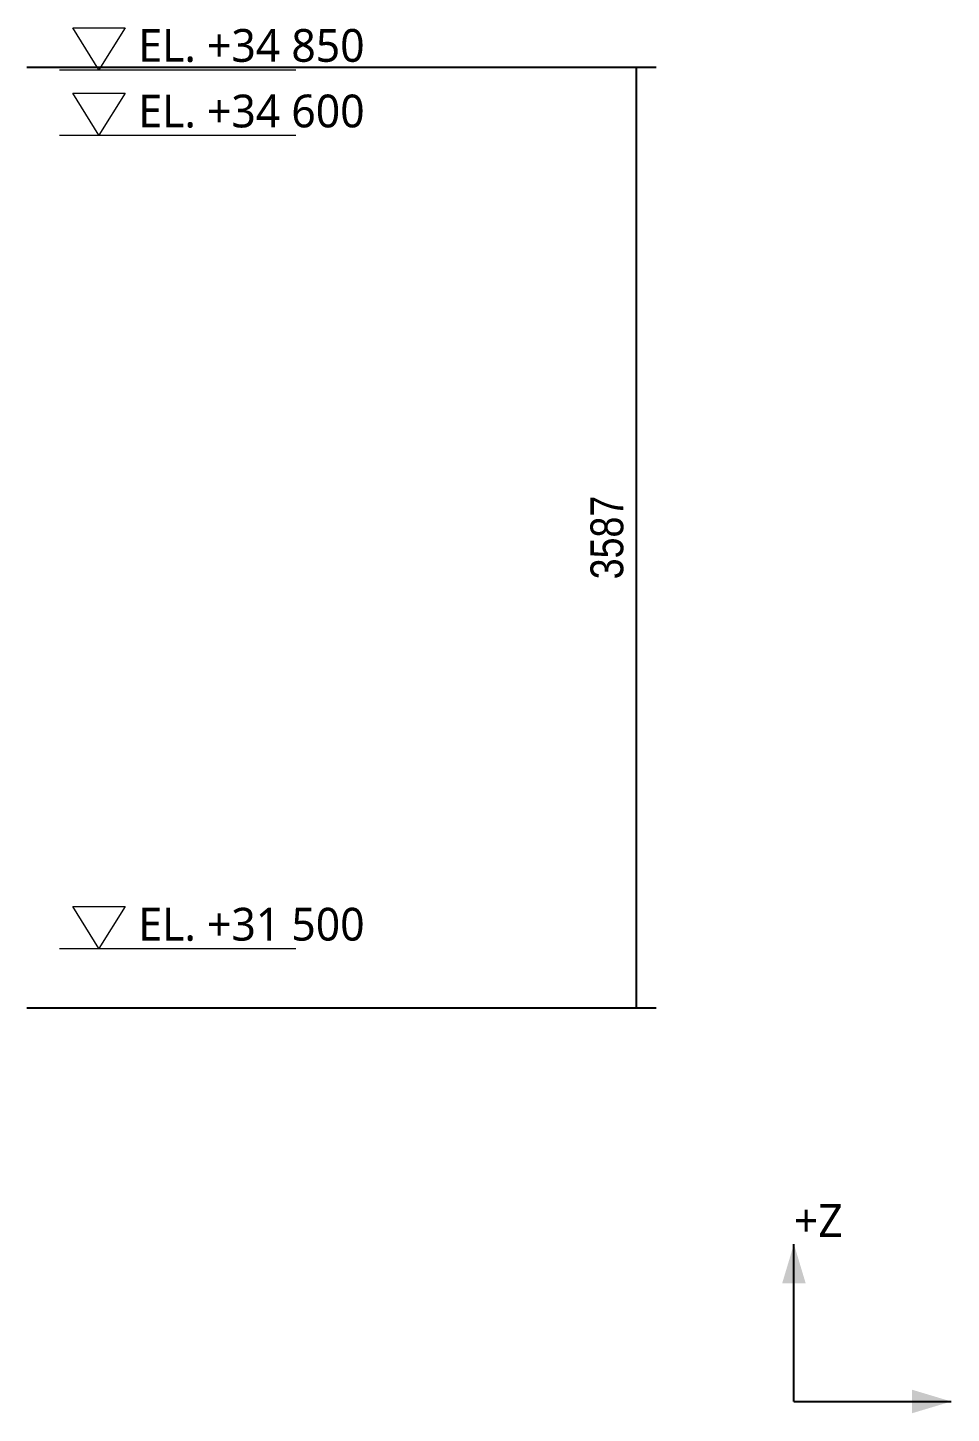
# Model space of a CAD drawing. Header units: millimetres. Extents: x -11795 to 47768, y 22971 to 65021.
# Drawn here: x 10752 to 14274, y 29728 to 35010 of the extents above; entities that cross this region are included whole.
import ezdxf

# ---------------------------------------------------------------- set-up
doc = ezdxf.new("R2010")
doc.units = ezdxf.units.MM
for name, color, linetype, lineweight in [('AXES', 6, 'Continuous', 25), ('DIMENSIONS', 3, 'Continuous', 18), ('LEVELS', 1, 'Continuous', 18)]:
    doc.layers.add(name, color=color, linetype=linetype, lineweight=lineweight)
doc.styles.add('OpenSans', font='OpenSans-Regular.ttf')
doc.styles.add('OpenSansCondensed-Light', font='OpenSansCondensed-Light.ttf')
doc.dimstyles.new('DIM_1_50', dxfattribs={"dimscale": 50, "dimtxt": 2.5, "dimasz": 2.5, "dimexe": 1.5, "dimexo": 1.5, "dimgap": 1, "dimtad": 1, "dimdec": 0, "dimzin": 12, "dimdsep": 46, "dimtxsty": 'OpenSansCondensed-Light', "dimtsz": 0.00125, "dimcen": 2.5, "dimclrd": 3, "dimclre": 3, "dimclrt": 3, "dimazin": 3, "dimtfac": 0.5, "dimtmove": 2, "dimatfit": 3})

msp = doc.modelspace()

# ---------------------------------------------------------------- linework, layer by layer
at = {"layer": 'AXES'}
for q in [(13674.2, 30373.1), (14274.2, 29773.1)]:
    msp.add_line((13674.2, 29773.1), q, dxfattribs=at)
for points in [[(13674.2, 30373.1), (13629.2, 30223.1), (13719.2, 30223.1)], [(14274.2, 29773.1), (14124.2, 29818.1), (14124.2, 29728.1)]]:
    msp.add_solid(points, dxfattribs=at)
at = {"layer": 'LEVELS'}
for p, q in [((10874.2, 34850), (11774.2, 34850)), ((10874.2, 34600), (11774.2, 34600)), ((10874.2, 31500), (11774.2, 31500))]:
    msp.add_line(p, q, dxfattribs=at)
for points in [[(11024.2, 34850), (10924.2, 35010), (11124.2, 35010)], [(11024.2, 34600), (10924.2, 34760), (11124.2, 34760)], [(11024.2, 31500), (10924.2, 31660), (11124.2, 31660)]]:
    msp.add_lwpolyline(points, close=True, dxfattribs=at)

# ---------------------------------------------------------------- texts
at = {"layer": 'AXES', "style": 'OpenSans'}
msp.add_text('+Z', height=125, dxfattribs=at).set_placement((13674.2, 30400.6))
at = {"layer": 'LEVELS', "style": 'OpenSans'}
for s, p in [('EL. +34 850', (11174.2, 34880)), ('EL. +34 600', (11174.2, 34630)), ('EL. +31 500', (11174.2, 31530))]:
    msp.add_text(s, height=125, dxfattribs=at).set_placement(p)

# ---------------------------------------------------------------- dimensions: what is measured, and where the dimension line sits
at = {"layer": 'DIMENSIONS'}
msp.add_linear_dim(base=(13074.2, 31273.1), p1=(10674.2, 31273.1), p2=(10674.2, 34860), angle=90, dimstyle='DIM_1_50', dxfattribs=at).render()

doc.saveas('drawing.dxf')
